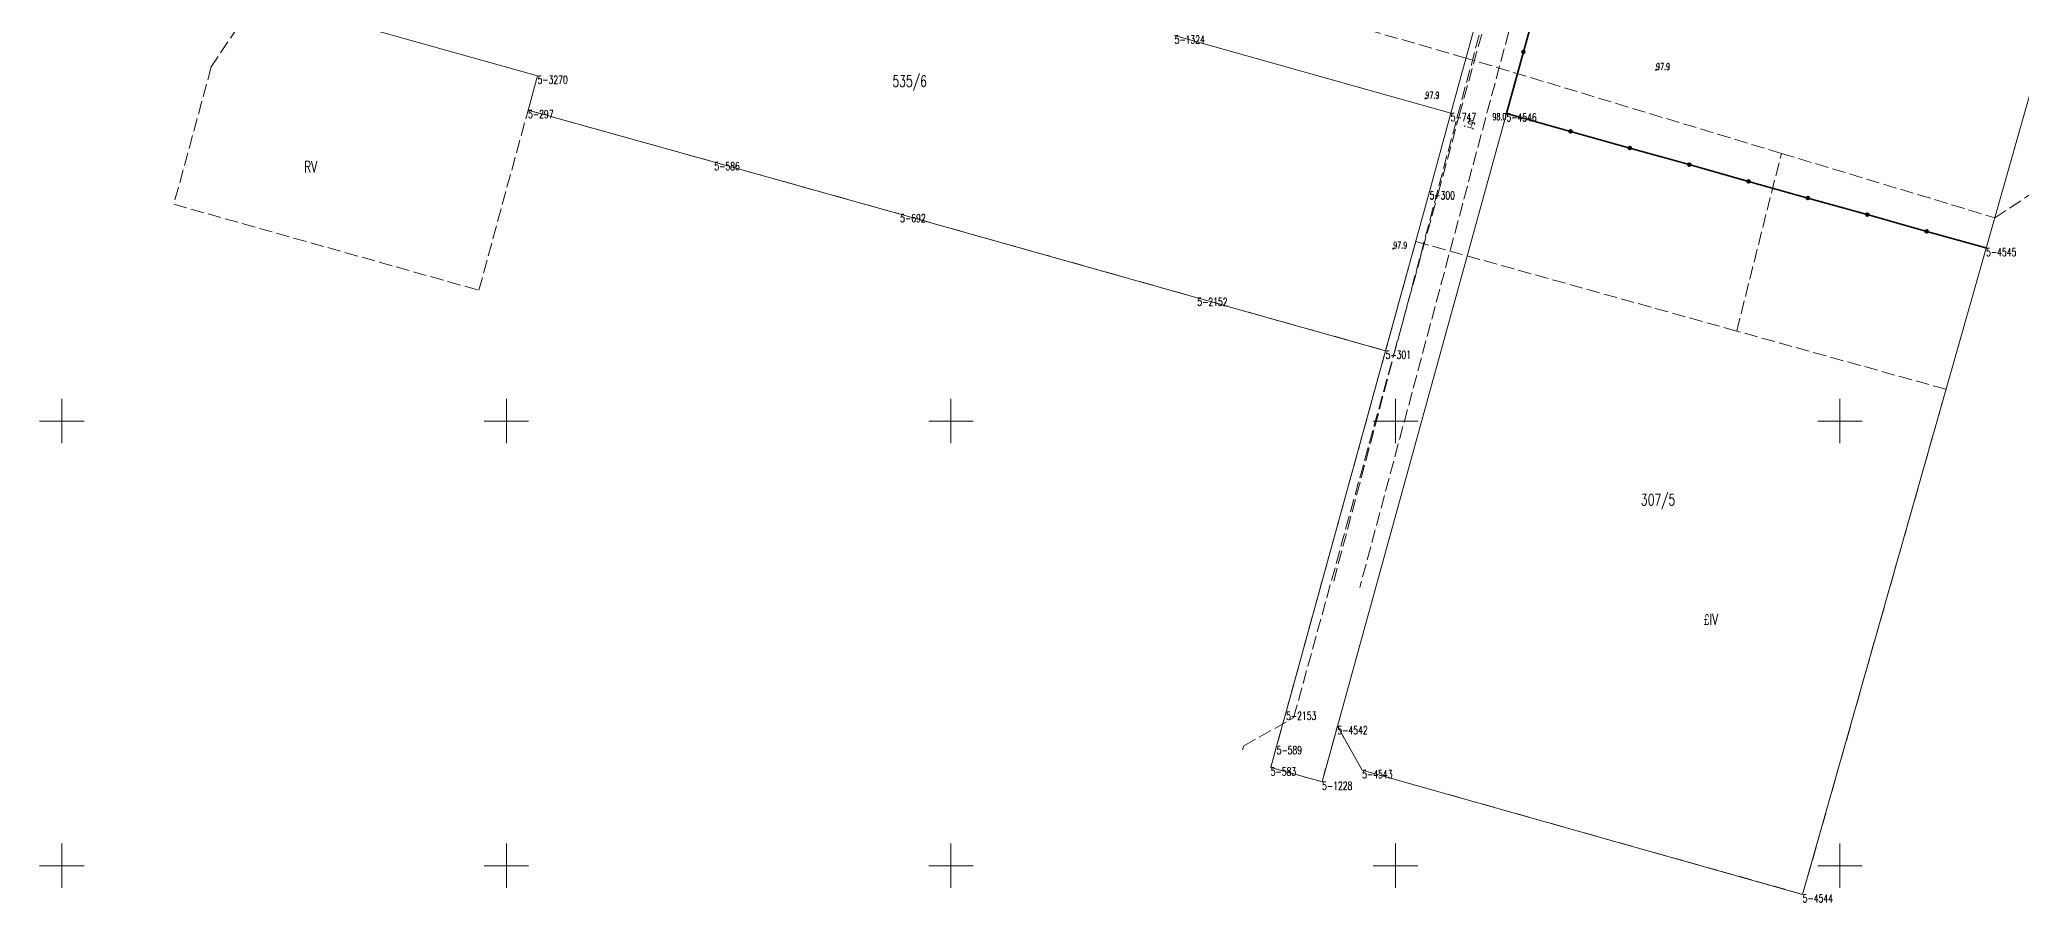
# Model space of a CAD drawing. Header units: metres. Extents: x 7536658 to 7539479, y 5878998 to 5880901.
# Drawn here: x 7536797.5 to 7537020.4, y 5879145.9 to 5879242.9 of the extents above; entities that cross this region are included whole.
import ezdxf
from ezdxf.enums import TextEntityAlignment as Align

# ---------------------------------------------------------------- set-up
doc = ezdxf.new("R2010")
doc.units = ezdxf.units.M
for name, pattern in [('1', [0]), ('1_OTKJ', [2, 1.5, -0.5]), ('3_SUPP_P', [2, 1.5, -0.5]), ('GDE', [0]), ('GUK', [2, 1.5, -0.5])]:
    doc.linetypes.add(name, pattern=pattern)
doc.layers.get('0').update_dxf_attribs({"color": 250, "linetype": 'CONTINUOUS', "lineweight": 100})
for name, color, linetype, lineweight in [('Dzialki', 7, 'GDE', 18), ('Numery_dzialek', 7, 'CONTINUOUS', 13), ('Numery_punktow', 7, 'CONTINUOUS', 9), ('OTK_E_T_0', 7, 'CONTINUOUS', 0), ('OTK_L_0', 7, '1_OTKJ', 18), ('OTO_L_0', 7, 'CONTINUOUS', 35), ('OTR_T_1', 7, 'CONTINUOUS', 18), ('Podzial_sekcyjny_krzyze', 7, '1', 18)]:
    doc.layers.add(name, color=color, linetype=linetype, lineweight=lineweight)
for name, color, linetype, lineweight, true_color in [('Kontury', 96, 'GUK', 18, 0x008000), ('Numery_konturow', 96, 'CONTINUOUS', 13, 0x008000), ('P_SUGP_L_0', 52, '3_SUPP_P', 18, 0xbfbf00)]:
    doc.layers.add(name, color=color, linetype=linetype, lineweight=lineweight, true_color=true_color)
doc.styles.get("Standard").update_dxf_attribs({"font": 'Simplex.SHX', "width": 0.75})

# ---------------------------------------------------------------- blocks, each defined once
blk = doc.blocks.new('1_OTRN')
at = {"color": 0, "linetype": 'CONTINUOUS'}
blk.add_circle((0, 0), 0.045, dxfattribs=at)

msp = doc.modelspace()

# ---------------------------------------------------------------- linework, layer by layer
at = {"layer": 'Dzialki'}
for p, q in [((7536962.48, 5879234.6), (7536982.44, 5879306.89)), ((7537016.43, 5879219.45), (7537036.87, 5879291.43)), ((7536956.21, 5879234.61), (7536963.99, 5879262.74)), ((7536822, 5879247.64), (7536853.5, 5879238.83)), ((7536925.16, 5879243.34), (7536956.21, 5879234.61)), ((7536853.5, 5879238.83), (7536852.44, 5879234.96)), ((7536852.44, 5879234.96), (7536873.39, 5879229.11)), ((7536943.47, 5879165.68), (7536962.48, 5879234.6)), ((7536953.83, 5879225.83), (7536956.21, 5879234.61)), ((7536962.48, 5879234.6), (7537016.43, 5879219.45)), ((7536873.39, 5879229.11), (7536894.3, 5879223.27)), ((7536948.89, 5879207.9), (7536953.83, 5879225.83)), ((7536894.3, 5879223.27), (7536927.71, 5879213.86)), ((7536995.8, 5879146.78), (7537016.43, 5879219.45)), ((7536927.71, 5879213.86), (7536948.89, 5879207.9)), ((7536948.89, 5879207.9), (7536937.7, 5879167.31)), ((7536937.7, 5879167.31), (7536936.63, 5879163.45)), ((7536941.75, 5879159.44), (7536943.47, 5879165.68)), ((7536943.47, 5879165.68), (7536946.26, 5879160.74)), ((7536936.63, 5879163.45), (7536935.97, 5879161.04)), ((7536935.97, 5879161.04), (7536941.75, 5879159.44)), ((7536946.26, 5879160.74), (7536995.8, 5879146.78))]:
    msp.add_line(p, q, dxfattribs=at)
at = {"layer": 'Kontury'}
for p, q in [((7536957.93, 5879240.82), (7536927.07, 5879249.67)), ((7536822, 5879247.64), (7536816.81, 5879239.82)), ((7536816.81, 5879239.82), (7536812.59, 5879224.38)), ((7536993.41, 5879230.1), (7536957.93, 5879240.82)), ((7537017.4, 5879222.86), (7537041.72, 5879238.75)), ((7536846.9, 5879214.71), (7536852.44, 5879234.96)), ((7536852.44, 5879234.96), (7536873.39, 5879229.11)), ((7536873.39, 5879229.11), (7536894.3, 5879223.27)), ((7536988.38, 5879210.12), (7536993.41, 5879230.1)), ((7536993.41, 5879230.1), (7537017.4, 5879222.86)), ((7536812.59, 5879224.38), (7536846.9, 5879214.71)), ((7536894.3, 5879223.27), (7536927.71, 5879213.86)), ((7536952.28, 5879220.18), (7536948.89, 5879207.9)), ((7536988.38, 5879210.12), (7536952.28, 5879220.18)), ((7536927.71, 5879213.86), (7536948.89, 5879207.9)), ((7537011.93, 5879203.57), (7536988.38, 5879210.12)), ((7536948.89, 5879207.9), (7536943.33, 5879187.73)), ((7536995.8, 5879146.78), (7537011.93, 5879203.57)), ((7536943.33, 5879187.73), (7536937.7, 5879167.31)), ((7536937.7, 5879167.31), (7536935.97, 5879161.04)), ((7536941.75, 5879159.44), (7536943.47, 5879165.68)), ((7536943.47, 5879165.68), (7536946.26, 5879160.74)), ((7536935.97, 5879161.04), (7536941.75, 5879159.44)), ((7536946.26, 5879160.74), (7536995.8, 5879146.78))]:
    msp.add_line(p, q, dxfattribs=at)
at = {"layer": 'OTK_L_0', "linetype": '1_OTKJ'}
for p, q in [((7536943.06, 5879182.01), (7536962.73, 5879255.89)), ((7536965.86, 5879255.39), (7536945.99, 5879181.28))]:
    msp.add_line(p, q, dxfattribs=at)
at = {"layer": 'OTO_L_0'}
for p, q in [((7536966.32, 5879248.42), (7536964.4, 5879241.51)), ((7536964.4, 5879241.51), (7536962.48, 5879234.6)), ((7536962.48, 5879234.6), (7536969.7, 5879232.57)), ((7536969.7, 5879232.57), (7536976.38, 5879230.7)), ((7536976.38, 5879230.7), (7536983.05, 5879228.83)), ((7536983.05, 5879228.83), (7536989.72, 5879226.95)), ((7536989.72, 5879226.95), (7536996.4, 5879225.08)), ((7536996.4, 5879225.08), (7537003.07, 5879223.21)), ((7537003.07, 5879223.21), (7537009.75, 5879221.33)), ((7537009.75, 5879221.33), (7537016.42, 5879219.46))]:
    msp.add_line(p, q, dxfattribs=at)
for centre in [(7536964.4, 5879241.51), (7536969.7, 5879232.57), (7536976.38, 5879230.7), (7536983.05, 5879228.83), (7536989.72, 5879226.95), (7536996.4, 5879225.08), (7537003.07, 5879223.21), (7537009.75, 5879221.33)]:
    msp.add_circle(centre, 0.17, dxfattribs=at)
at = {"layer": 'P_SUGP_L_0', "linetype": '3_SUPP_P'}
for p, q in [((7536957.17, 5879234.35), (7536965.4, 5879264.08)), ((7536954.79, 5879225.57), (7536957.17, 5879234.35)), ((7536949.85, 5879207.63), (7536954.79, 5879225.57)), ((7536938.55, 5879166.64), (7536949.85, 5879207.63)), ((7536932.94, 5879163.48), (7536938.55, 5879166.64)), ((7536932.8, 5879163.04), (7536932.94, 5879163.48))]:
    msp.add_line(p, q, dxfattribs=at)
at = {"layer": 'Podzial_sekcyjny_krzyze'}
for p, q in [((7536800, 5879197.5), (7536800, 5879202.5)), ((7536850, 5879197.5), (7536850, 5879202.5)), ((7536900, 5879197.5), (7536900, 5879202.5)), ((7536950, 5879197.5), (7536950, 5879202.5)), ((7537000, 5879197.5), (7537000, 5879202.5)), ((7536797.5, 5879200), (7536802.5, 5879200)), ((7536847.5, 5879200), (7536852.5, 5879200)), ((7536897.5, 5879200), (7536902.5, 5879200)), ((7536947.5, 5879200), (7536952.5, 5879200)), ((7536997.5, 5879200), (7537002.5, 5879200)), ((7536800, 5879147.5), (7536800, 5879152.5)), ((7536850, 5879147.5), (7536850, 5879152.5)), ((7536900, 5879147.5), (7536900, 5879152.5)), ((7536950, 5879147.5), (7536950, 5879152.5)), ((7537000, 5879147.5), (7537000, 5879152.5)), ((7536797.5, 5879150), (7536802.5, 5879150)), ((7536847.5, 5879150), (7536852.5, 5879150)), ((7536897.5, 5879150), (7536902.5, 5879150)), ((7536947.5, 5879150), (7536952.5, 5879150)), ((7536997.5, 5879150), (7537002.5, 5879150))]:
    msp.add_line(p, q, dxfattribs=at)

# ---------------------------------------------------------------- block references
at = {"layer": 'OTR_T_1'}
for p in [(7536979.31, 5879239.49), (7536953.36, 5879236.28), (7536962.48, 5879234.6), (7536949.75, 5879219.39)]:
    msp.add_blockref('1_OTRN', p, dxfattribs=at)

# ---------------------------------------------------------------- texts
at = {"layer": 'Numery_dzialek', "width": 0.7}
for s, p in [('535/6', (7536895.36, 5879238.13)), ('307/5', (7536979.54, 5879191.06))]:
    msp.add_text(s, height=1.26, dxfattribs=at).set_placement(p, align=Align.MIDDLE)
at = {"layer": 'Numery_konturow', "width": 0.7}
for s, p in [('RV', (7536827.98, 5879228.58)), ('£IV', (7536985.51, 5879177.7))]:
    msp.add_text(s, height=1.26, dxfattribs=at).set_placement(p, align=Align.MIDDLE)
at = {"layer": 'Numery_punktow', "width": 0.7}
for s, p in [('5-1324', (7536925.16, 5879243.34)), ('5-3270', (7536853.5, 5879238.83)), ('5-297', (7536852.44, 5879234.96)), ('5-747', (7536956.21, 5879234.61)), ('5-4546', (7536962.48, 5879234.6)), ('5-586', (7536873.39, 5879229.11)), ('5-300', (7536953.83, 5879225.83)), ('5-692', (7536894.3, 5879223.27)), ('5-4545', (7537016.43, 5879219.45)), ('5-2152', (7536927.71, 5879213.86)), ('5-301', (7536948.89, 5879207.9)), ('5-2153', (7536937.7, 5879167.31)), ('5-4542', (7536943.47, 5879165.68)), ('5-589', (7536936.63, 5879163.45)), ('5-583', (7536935.97, 5879161.04)), ('5-1228', (7536941.75, 5879159.44)), ('5-4543', (7536946.26, 5879160.74)), ('5-4544', (7536995.8, 5879146.78))]:
    msp.add_text(s, height=0.9, dxfattribs=at).set_placement(p, align=Align.TOP_LEFT)
at = {"layer": 'OTK_E_T_0', "lineweight": 9, "width": 0.7}
msp.add_text('j.gr.', height=0.75, rotation=75.09, dxfattribs=at).set_placement((7536958.42, 5879233.58), align=Align.MIDDLE)
at = {"layer": 'OTR_T_1', "lineweight": 9, "width": 0.7}
for p in [(7536979.31, 5879239.49), (7536953.36, 5879236.28), (7536949.75, 5879219.39)]:
    msp.add_text('97.9', height=0.75, dxfattribs=at).set_placement(p)
msp.add_text('98.0', height=0.75, dxfattribs=at).set_placement((7536962.48, 5879234.6), align=Align.TOP_RIGHT)

doc.saveas('drawing.dxf')
